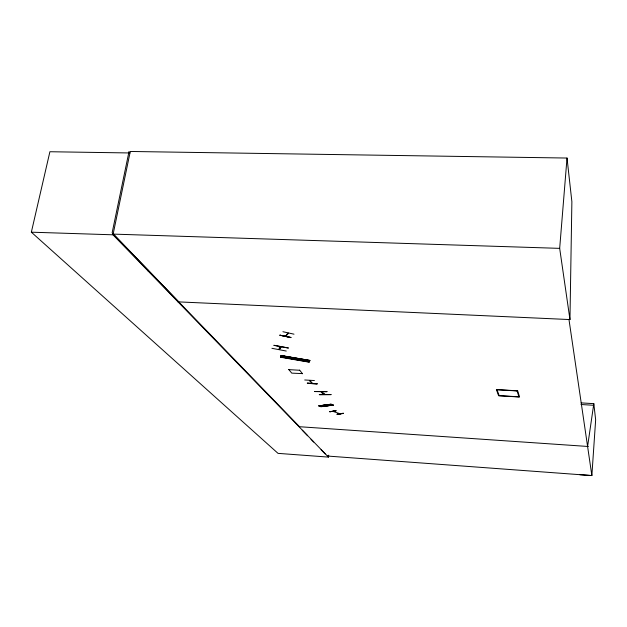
<?xml version="1.0" encoding="UTF-8"?>
<svg xmlns="http://www.w3.org/2000/svg" width="627" height="627" viewBox="0 0 627 627"><rect width="100%" height="100%" fill="white"/><g stroke="black" fill="none" stroke-linecap="round" stroke-linejoin="round"><path stroke-width="0.94" d="M309.777 361.003L280.951 356.018M281.053 355.736L309.926 360.69L281.029 355.807M309.197 362.187L280.465 357.225M317.043 383.661L307.285 383.058M294 334.175L282.918 331.714M280.567 356.943L309.291 361.975M587.593 446.448L593.816 403.647L581.135 402.887M177.88 301.853L569.967 319.574L559.676 248.363L567.02 158.043L130.275 151.468L112.985 234.804L328.462 457.099L328.72 455.186M340.155 413.789L332.945 411.39M285.301 336.197L285.857 336.244M329.59 411.704L336.096 410.81L329.951 411.72M287.824 333.431L288.545 333.219M288.498 333.282L285.708 336.252M314.417 380.534L304.714 379.986M307.387 383.34L317.137 383.943M288.765 369.491L291.743 373.128L302.527 373.614M302.504 373.747L299.612 370.11M290.818 337.608L279.846 335.186L290.975 337.444M148.003 270.927L148.129 270.268M280.653 356.747L309.432 361.693M129.044 151.436L112.155 232.75L178.734 301.893M328.462 457.099L278.027 453.368L31.35 232.186L49.901 151.734L129.961 152.964M285.246 336.111C286.852 335.829 287.307 332.302 288.279 333.548M336.041 410.709L329.888 411.767M271.922 348.306L286.265 351.049M278.905 349.482L280.755 346.653M279.501 349.6L281.358 346.77M310.083 380.754L309.401 380.417L312.074 383.16M331.448 404.329L318.947 405.92M332.616 404.948L333.203 405.042M333.086 405.136L320.867 406.562M318.853 405.896L330.907 404.25M310.146 380.746L309.628 380.699M312.262 383.45L309.809 380.417M332.663 404.964L320.279 406.453L320.71 406.649M343.196 413.232L336.997 414.322L343.502 413.381M318.829 405.896L331.064 404.172M320.585 406.602L333.039 405.105M320.993 406.751L333.243 405.058M314.926 391.53L327.028 391.695M322.678 393.051L321.957 392.886L322.631 393.043M322.646 393.38L323.14 393.38L322.67 393.372M331.15 394.657L319.331 394.673M319.315 394.626L330.931 394.548M559.676 248.363L113.134 234.106L299.541 426.721L588.314 446.495M31.35 232.186L112.985 234.804M333.133 411.32L333.807 411.539M339.379 413.514L340.077 413.726M339.56 413.561L339.152 413.569L339.944 413.828M288.741 369.632L299.596 370.251M307.395 383.285L317.144 383.889M581.002 404.509L593.706 405.285M579.803 474.694L591.864 475.564L595.65 419.871L593.816 403.647M327.365 456.041L591.864 475.564L568.971 319.488L569.959 319.535L571.879 201.722L567.02 158.043M288.389 347.954L273.827 345.297L288.287 348.063M279.995 347.82L279.281 347.875L279.885 347.993M279.775 348.157L279.062 348.204L279.666 348.322M279.846 335.186L290.842 337.522M333.525 411.586L333.039 411.414M343.118 413.295L343.51 413.428L337.06 414.212M320.828 391.734L324.755 394.532M321.322 391.734L325.248 394.532M302.261 430.169L307.645 435.757M311.008 439.253L313.704 442.051M321.102 449.731L325.139 453.924M319.159 405.873L331.495 404.344M281.139 355.509L310.02 360.47L281.123 355.572M326.808 391.577L314.903 391.554L326.808 391.577M517.659 390.817L496.38 389.563L498.622 395.762L519.571 397.024L517.659 390.817M517.118 390.95L497.031 389.767L499.147 395.629L518.929 396.82L517.118 390.95"/></g></svg>
